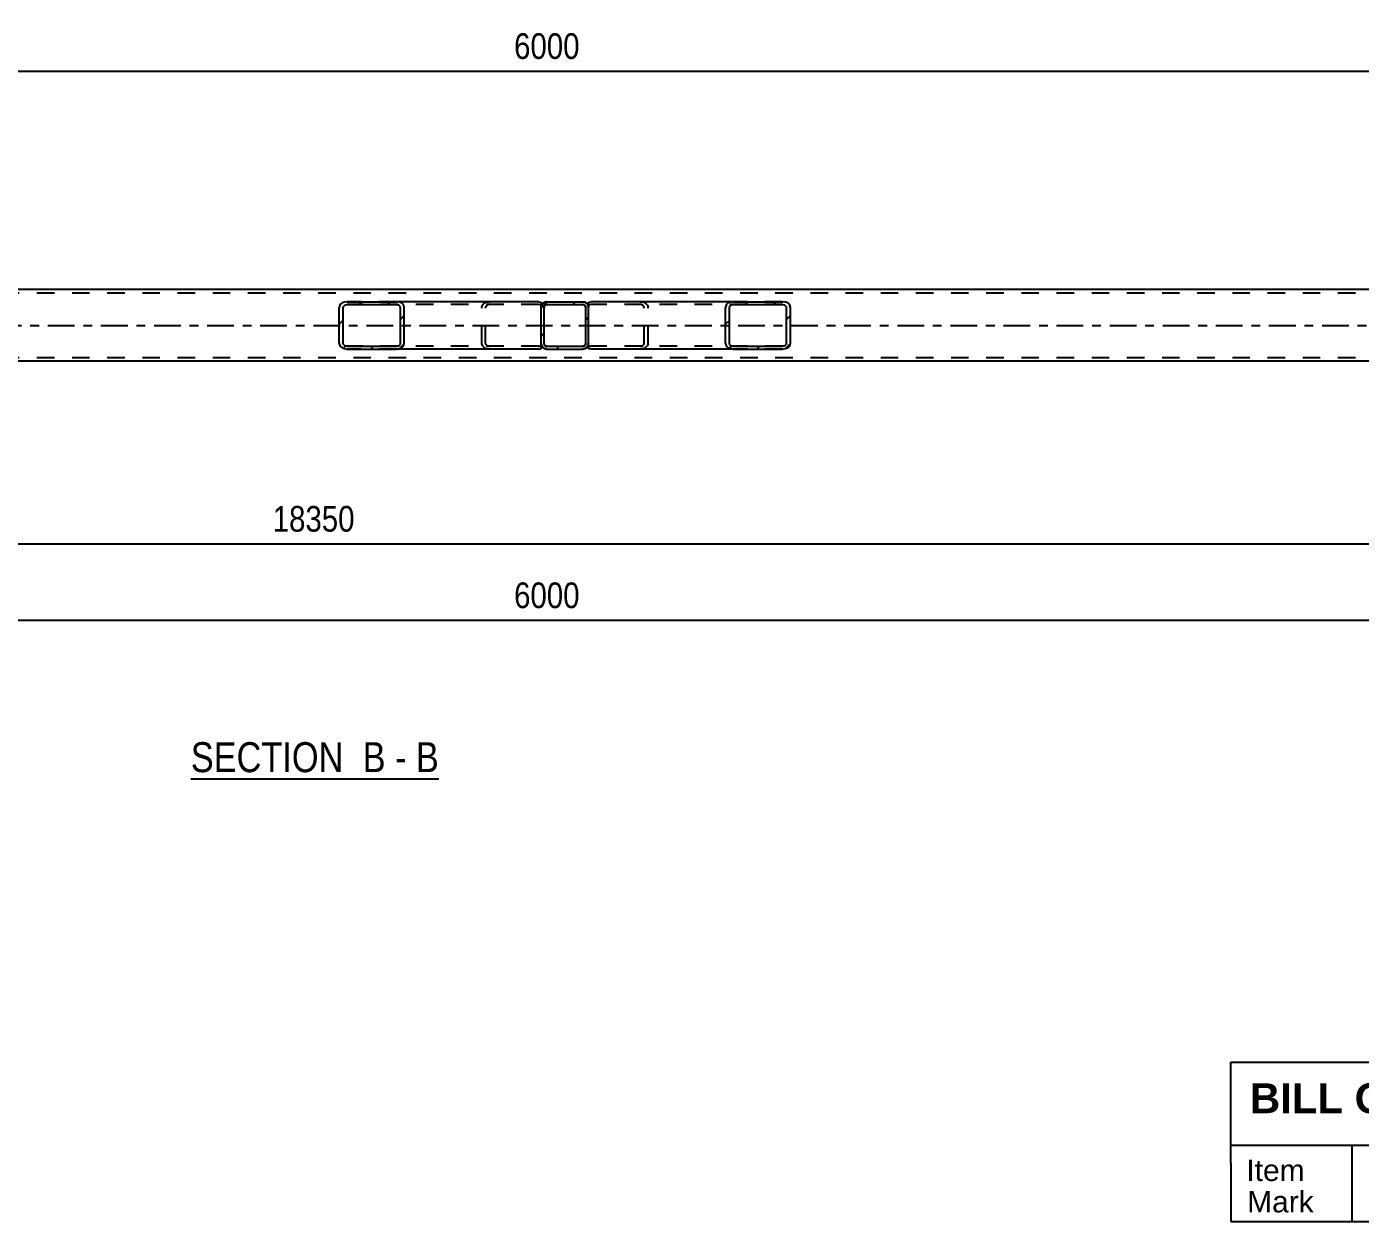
# Model space of a CAD drawing. Header units: millimetres. Extents: x -91 to 750, y -441 to 153.
# Drawn here: x 279 to 427.7, y -321.4 to -188.1 of the extents above; entities that cross this region are included whole.
import ezdxf

# ---------------------------------------------------------------- set-up
doc = ezdxf.new("R2010")
doc.units = ezdxf.units.MM
doc.linetypes.add('DXK_LINE_DOT2', pattern=[3.9198, 1.9599, -1.9599])
doc.linetypes.add('DXK_LINE_DOT3', pattern=[5.9187, 2.979, -0.9799, 0.9799, -0.9799])
doc.styles.add('Arial', font='ARIAL.TTF', dxfattribs={"height": 0.2})
doc.styles.add('Arial Bold', font='ARIALBD.TTF', dxfattribs={"height": 0.2})
doc.styles.add('Arial Narrow', font='ARIALN.TTF', dxfattribs={"height": 0.2})

# ---------------------------------------------------------------- blocks, each defined once
blk = doc.blocks.new('Unknown-761553909-12420')
at = {"color": 7, "linetype": 'Continuous'}
for p, q in [((413.23, -303.61), (585.23, -303.61)), ((413.23, -314.86), (413.23, -303.61)), ((413.23, -312.86), (585.23, -312.86)), ((426.73, -312.86), (426.73, -321.36)), ((413.23, -314.86), (413.23, -319.86)), ((413.23, -319.86), (413.23, -321.36)), ((413.23, -321.36), (585.23, -321.36))]:
    blk.add_line(p, q, dxfattribs=at)
at = {"color": 7}
for s, height, style, p in [('BILL OF MATERIALS', 3.3405, 'Arial Bold', (415.38, -309.3)), ('Mark', 2.388, 'Arial', (415.07, -320.36))]:
    blk.add_text(s, height=height, dxfattribs=dict(at, style=style)).set_placement(p)
at = {"color": 7, "linetype": 'Continuous', "style": 'Arial'}
blk.add_text('Item', height=2.388, dxfattribs=at).set_placement((414.98, -316.86))
blk = doc.blocks.new('Unknown-761553909-13 - 2209')
at = {"color": 6, "linetype": 'Continuous'}
blk.add_line((297.3, -272.01), (324.95, -272.01), dxfattribs=at)
at = {"color": 0, "linetype": 'Continuous'}
for points in [[(315.41, -271.26), (315.41, -267.76), (297.3, -267.76), (297.3, -271.26)], [(319.02, -271.26), (319.02, -267.76), (316.46, -267.76), (316.46, -271.26)], [(321.34, -271.26), (321.34, -267.76), (320.07, -267.76), (320.07, -271.26)], [(324.95, -271.26), (324.95, -267.76), (322.39, -267.76), (322.39, -271.26)]]:
    blk.add_wipeout(points, dxfattribs=at)
at = {"color": 7, "linetype": 'Continuous', "style": 'Arial Narrow'}
for s, p in [('SECTION ', (297.3, -271.26)), ('B', (316.46, -271.26)), ('B', (322.39, -271.26)), ('-', (320.07, -271.26))]:
    blk.add_text(s, height=3.34, dxfattribs=at).set_placement(p)
blk = doc.blocks.new('Part-761553909-2228 - 2209')
at = {"linetype": 'Continuous'}
h = blk.add_hatch(dxfattribs=at)
h.set_pattern_fill('', scale=0.7, style=0, pattern_type=0)
h.set_pattern_definition([(45, (341.2456, -224.0309), (-1.57154, 1.57154), [])])
h.paths.add_polyline_path([(341, -224.08), (341.25, -224.03), (341.45, -223.89), (341.59, -223.68), (341.64, -223.44), (341.64, -219.44), (341.59, -219.19), (341.45, -218.99), (341.25, -218.85), (341, -218.8), (337, -218.8), (336.76, -218.85), (336.55, -218.99), (336.41, -219.19), (336.36, -219.44), (336.36, -223.44), (336.41, -223.68), (336.55, -223.89), (336.76, -224.03), (337, -224.08)])
h.paths.add_polyline_path([(336.88, -223.74), (336.77, -223.67), (336.71, -223.56), (336.68, -223.44), (336.68, -219.44), (336.71, -219.32), (336.77, -219.21), (336.88, -219.14), (337, -219.12), (341, -219.12), (341.12, -219.14), (341.23, -219.21), (341.3, -219.32), (341.32, -219.44), (341.32, -223.44), (341.3, -223.56), (341.23, -223.67), (341.12, -223.74), (341, -223.76), (337, -223.76)])
at = {"color": 7, "linetype": 'DXK_LINE_DOT2'}
for p, q in [((336.36, -219.44), (336.41, -219.19)), ((336.36, -223.44), (336.36, -219.44)), ((336.71, -219.32), (336.68, -219.44)), ((336.68, -223.44), (336.68, -219.44)), ((336.76, -218.85), (337, -218.8)), ((337, -219.12), (336.88, -219.14)), ((337, -218.8), (341, -218.8)), ((337, -219.12), (341, -219.12)), ((341, -218.8), (341.25, -218.85)), ((341.12, -219.14), (341, -219.12)), ((341.32, -219.44), (341.3, -219.32)), ((341.32, -223.44), (341.32, -219.44)), ((341.59, -219.19), (341.64, -219.44)), ((341.64, -223.44), (341.64, -219.44)), ((336.41, -223.68), (336.36, -223.44)), ((336.68, -223.44), (336.71, -223.56)), ((337, -224.08), (336.76, -224.03)), ((336.88, -223.74), (337, -223.76)), ((337, -223.76), (341, -223.76)), ((337, -224.08), (341, -224.08)), ((341, -223.76), (341.12, -223.74)), ((341.25, -224.03), (341, -224.08)), ((341.3, -223.56), (341.32, -223.44)), ((341.64, -223.44), (341.59, -223.68))]:
    blk.add_line(p, q, dxfattribs=at)
at = {"color": 2, "linetype": 'Continuous'}
for p, q in [((336.41, -219.19), (336.36, -219.44)), ((336.36, -223.44), (336.36, -219.44)), ((336.68, -219.44), (336.71, -219.32)), ((336.68, -223.44), (336.68, -219.44)), ((337, -218.8), (336.76, -218.85)), ((336.88, -219.14), (337, -219.12)), ((337, -218.8), (341, -218.8)), ((337, -219.12), (341, -219.12)), ((341.25, -218.85), (341, -218.8)), ((341, -219.12), (341.12, -219.14)), ((341.3, -219.32), (341.32, -219.44)), ((341.32, -223.44), (341.32, -219.44)), ((341.64, -219.44), (341.59, -219.19)), ((341.64, -223.44), (341.64, -219.44)), ((336.36, -223.44), (336.41, -223.68)), ((336.71, -223.56), (336.68, -223.44)), ((336.76, -224.03), (337, -224.08)), ((337, -223.76), (336.88, -223.74)), ((337, -223.76), (341, -223.76)), ((337, -224.08), (341, -224.08)), ((341.12, -223.74), (341, -223.76)), ((341, -224.08), (341.25, -224.03)), ((341.32, -223.44), (341.3, -223.56)), ((341.59, -223.68), (341.64, -223.44))]:
    blk.add_line(p, q, dxfattribs=at)
at = {"color": 7, "linetype": 'DXK_LINE_DOT2'}
for centre, radius, start, end in [((337, -219.44), 0.64, 112.5, 157.5), ((337, -219.44), 0.32, 112.5, 157.5), ((341, -219.44), 0.32, 22.5, 67.5), ((341, -219.44), 0.64, 22.5, 67.5), ((337, -223.44), 0.64, 202.5, 247.5), ((337, -223.44), 0.32, 202.5, 247.5), ((341, -223.44), 0.32, 292.5, 337.5), ((341, -223.44), 0.64, 292.5, 337.5)]:
    blk.add_arc(centre, radius, start, end, dxfattribs=at)
at = {"color": 2, "linetype": 'Continuous'}
for centre, radius, start, end in [((337, -219.44), 0.64, 112.5, 157.5), ((337, -219.44), 0.32, 112.5, 157.5), ((341, -219.44), 0.32, 22.5, 67.5), ((341, -219.44), 0.64, 22.5, 67.5), ((337, -223.44), 0.64, 202.5, 247.5), ((337, -223.44), 0.32, 202.5, 247.5), ((341, -223.44), 0.32, 292.5, 337.5), ((341, -223.44), 0.64, 292.5, 337.5)]:
    blk.add_arc(centre, radius, start, end, dxfattribs=at)
blk = doc.blocks.new('Part-761553909-2232 - 2209')
at = {"linetype": 'Continuous'}
h = blk.add_hatch(dxfattribs=at)
h.set_pattern_fill('', scale=0.7, style=0, pattern_type=0)
h.set_pattern_definition([(45, (320.5542, -224.0309), (-1.57154, 1.57154), [])])
h.paths.add_polyline_path([(320.22, -224.08), (320.55, -224.03), (320.84, -223.89), (321.03, -223.68), (321.1, -223.44), (321.1, -219.44), (321.03, -219.19), (320.84, -218.99), (320.55, -218.85), (320.22, -218.8), (314.73, -218.8), (314.39, -218.85), (314.11, -218.99), (313.92, -219.19), (313.85, -219.44), (313.85, -223.44), (313.92, -223.68), (314.11, -223.89), (314.39, -224.03), (314.73, -224.08)])
h.paths.add_polyline_path([(314.56, -223.74), (314.42, -223.67), (314.32, -223.56), (314.29, -223.44), (314.29, -219.44), (314.32, -219.32), (314.42, -219.21), (314.56, -219.14), (314.73, -219.12), (320.22, -219.12), (320.39, -219.14), (320.53, -219.21), (320.62, -219.32), (320.66, -219.44), (320.66, -223.44), (320.62, -223.56), (320.53, -223.67), (320.39, -223.74), (320.22, -223.76), (314.73, -223.76)])
at = {"color": 2, "linetype": 'Continuous'}
for p, q in [((313.92, -219.19), (313.85, -219.44)), ((313.85, -223.44), (313.85, -219.44)), ((314.29, -219.44), (314.32, -219.32)), ((314.29, -223.44), (314.29, -219.44)), ((314.73, -218.8), (314.39, -218.85)), ((314.56, -219.14), (314.73, -219.12)), ((314.73, -218.8), (320.22, -218.8)), ((314.73, -219.12), (320.22, -219.12)), ((336.1, -218.8), (320.22, -218.8)), ((320.55, -218.85), (320.22, -218.8)), ((320.22, -219.12), (320.39, -219.14)), ((320.62, -219.32), (320.66, -219.44)), ((320.66, -223.44), (320.66, -219.44)), ((321.1, -219.44), (321.03, -219.19)), ((321.1, -223.44), (321.1, -219.44)), ((336.1, -218.8), (336.36, -218.84)), ((336.36, -218.84), (336.36, -218.85)), ((336.36, -218.85), (336.36, -218.99)), ((336.36, -218.99), (336.36, -219.44)), ((313.85, -223.44), (313.92, -223.68)), ((314.32, -223.56), (314.29, -223.44)), ((314.39, -224.03), (314.73, -224.08)), ((314.73, -223.76), (314.56, -223.74)), ((314.73, -223.76), (320.22, -223.76)), ((314.73, -224.08), (320.22, -224.08)), ((320.39, -223.74), (320.22, -223.76)), ((320.22, -224.08), (320.55, -224.03)), ((336.1, -224.08), (320.22, -224.08)), ((320.66, -223.44), (320.62, -223.56)), ((321.03, -223.68), (321.1, -223.44)), ((336.1, -224.08), (336.36, -224.04)), ((336.36, -224.04), (336.36, -223.44))]:
    blk.add_line(p, q, dxfattribs=at)
at = {"color": 7, "linetype": 'DXK_LINE_DOT2'}
for p, q in [((320.22, -218.8), (314.73, -218.8)), ((336.1, -219.12), (314.73, -219.12)), ((329.73, -219.44), (329.8, -219.19)), ((329.73, -223.44), (329.73, -219.44)), ((330.21, -219.32), (330.17, -219.44)), ((330.17, -223.44), (330.17, -219.44)), ((330.28, -218.85), (330.61, -218.8)), ((330.61, -219.12), (330.44, -219.14)), ((336.27, -219.14), (336.1, -219.12)), ((336.36, -219.19), (336.27, -219.14)), ((336.36, -218.84), (336.36, -218.84)), ((336.36, -218.99), (336.36, -219.19)), ((336.36, -223.44), (336.36, -219.19)), ((336.1, -223.76), (314.73, -223.76)), ((320.22, -224.08), (314.73, -224.08)), ((329.8, -223.68), (329.73, -223.44)), ((330.17, -223.44), (330.21, -223.56)), ((330.61, -224.08), (330.28, -224.03)), ((330.44, -223.74), (330.61, -223.76)), ((336.1, -223.76), (336.27, -223.74)), ((336.27, -223.74), (336.36, -223.69))]:
    blk.add_line(p, q, dxfattribs=at)
at = {"color": 2, "linetype": 'Continuous'}
for centre, radius, start, end in [((314.59, -219.62), 0.802, 104.5548, 147.5896), ((314.66, -219.53), 0.401, 104.5548, 147.5896), ((320.29, -219.53), 0.401, 32.4104, 75.4452), ((320.35, -219.62), 0.802, 32.4104, 75.4452), ((314.59, -223.25), 0.802, 212.4104, 255.4452), ((314.66, -223.35), 0.401, 212.4104, 255.4452), ((320.29, -223.35), 0.401, 284.5548, 327.5896), ((320.35, -223.25), 0.802, 284.5548, 327.5896)]:
    blk.add_arc(centre, radius, start, end, dxfattribs=at)
at = {"color": 7, "linetype": 'DXK_LINE_DOT2'}
for centre, radius, start, end in [((330.48, -219.62), 0.802, 104.5548, 147.5896), ((330.55, -219.53), 0.401, 104.5548, 147.5896), ((330.48, -223.25), 0.802, 212.4104, 255.4452), ((330.55, -223.35), 0.401, 212.4104, 255.4452)]:
    blk.add_arc(centre, radius, start, end, dxfattribs=at)
blk = doc.blocks.new('Part-761553909-2332 - 2209')
at = {"linetype": 'Continuous'}
h = blk.add_hatch(dxfattribs=at)
h.set_pattern_fill('', scale=0.7, style=0, pattern_type=0)
h.set_pattern_definition([(45, (363.6107, -224.0309), (-1.57154, 1.57154), [])])
h.paths.add_polyline_path([(363.27, -224.08), (363.61, -224.03), (363.9, -223.89), (364.09, -223.68), (364.15, -223.44), (364.15, -219.44), (364.09, -219.19), (363.9, -218.99), (363.61, -218.85), (363.27, -218.8), (357.78, -218.8), (357.45, -218.85), (357.16, -218.99), (356.97, -219.19), (356.9, -219.44), (356.9, -223.44), (356.97, -223.68), (357.16, -223.89), (357.45, -224.03), (357.78, -224.08)])
h.paths.add_polyline_path([(357.62, -223.74), (357.47, -223.67), (357.38, -223.56), (357.34, -223.44), (357.34, -219.44), (357.38, -219.32), (357.47, -219.21), (357.62, -219.14), (357.78, -219.12), (363.27, -219.12), (363.44, -219.14), (363.59, -219.21), (363.68, -219.32), (363.71, -219.44), (363.71, -223.44), (363.68, -223.56), (363.59, -223.67), (363.44, -223.74), (363.27, -223.76), (357.78, -223.76)])
at = {"color": 2, "linetype": 'Continuous'}
for p, q in [((341.64, -218.84), (341.9, -218.8)), ((341.64, -218.84), (341.64, -219.44)), ((357.78, -218.8), (341.9, -218.8)), ((356.97, -219.19), (356.9, -219.44)), ((356.9, -223.44), (356.9, -219.44)), ((357.34, -219.44), (357.38, -219.32)), ((357.34, -223.44), (357.34, -219.44)), ((357.78, -218.8), (357.45, -218.85)), ((357.62, -219.14), (357.78, -219.12)), ((357.78, -218.8), (363.27, -218.8)), ((357.78, -219.12), (363.27, -219.12)), ((363.61, -218.85), (363.27, -218.8)), ((363.27, -219.12), (363.44, -219.14)), ((363.68, -219.32), (363.71, -219.44)), ((363.71, -223.44), (363.71, -219.44)), ((364.15, -219.44), (364.09, -219.19)), ((364.15, -223.44), (364.15, -219.44)), ((341.64, -224.03), (341.64, -223.44)), ((341.64, -224.04), (341.64, -224.03)), ((341.9, -224.08), (341.64, -224.04)), ((357.78, -224.08), (341.9, -224.08)), ((356.9, -223.44), (356.97, -223.68)), ((357.38, -223.56), (357.34, -223.44)), ((357.45, -224.03), (357.78, -224.08)), ((357.78, -223.76), (357.62, -223.74)), ((357.78, -223.76), (363.27, -223.76)), ((357.78, -224.08), (363.27, -224.08)), ((363.44, -223.74), (363.27, -223.76)), ((363.27, -224.08), (363.61, -224.03)), ((363.71, -223.44), (363.68, -223.56)), ((364.09, -223.68), (364.15, -223.44))]:
    blk.add_line(p, q, dxfattribs=at)
at = {"color": 7, "linetype": 'DXK_LINE_DOT2'}
for p, q in [((341.64, -219.19), (341.64, -218.84)), ((341.73, -219.14), (341.64, -219.19)), ((341.64, -223.89), (341.64, -219.44)), ((341.9, -219.12), (341.73, -219.14)), ((363.27, -219.12), (341.9, -219.12)), ((347.39, -218.8), (347.73, -218.85)), ((347.56, -219.14), (347.39, -219.12)), ((347.83, -219.44), (347.79, -219.32)), ((347.83, -223.44), (347.83, -219.44)), ((348.2, -219.19), (348.27, -219.44)), ((348.27, -223.44), (348.27, -219.44)), ((363.27, -218.8), (357.78, -218.8)), ((341.64, -223.69), (341.73, -223.74)), ((341.73, -223.74), (341.9, -223.76)), ((363.27, -223.76), (341.9, -223.76)), ((347.39, -223.76), (347.56, -223.74)), ((347.73, -224.03), (347.39, -224.08)), ((347.79, -223.56), (347.83, -223.44)), ((348.27, -223.44), (348.2, -223.68)), ((363.27, -224.08), (357.78, -224.08))]:
    blk.add_line(p, q, dxfattribs=at)
for centre, radius, start, end in [((347.46, -219.53), 0.401, 32.4105, 75.4453), ((347.52, -219.62), 0.802, 32.4105, 75.4453), ((347.46, -223.35), 0.401, 284.5547, 327.5895), ((347.52, -223.25), 0.802, 284.5547, 327.5895)]:
    blk.add_arc(centre, radius, start, end, dxfattribs=at)
at = {"color": 2, "linetype": 'Continuous'}
for centre, radius, start, end in [((357.65, -219.62), 0.802, 104.5547, 147.5895), ((357.72, -219.53), 0.401, 104.5547, 147.5895), ((363.34, -219.53), 0.401, 32.4105, 75.4453), ((363.41, -219.62), 0.802, 32.4105, 75.4453), ((357.65, -223.25), 0.802, 212.4105, 255.4453), ((357.72, -223.35), 0.401, 212.4105, 255.4453), ((363.34, -223.35), 0.401, 284.5547, 327.5895), ((363.41, -223.25), 0.802, 284.5547, 327.5895)]:
    blk.add_arc(centre, radius, start, end, dxfattribs=at)
blk = doc.blocks.new('Part-761553909-2440 - 2209')
at = {"color": 7, "linetype": 'DXK_LINE_DOT2'}
for p, q in [((678, -217.84), (-56, -217.84)), ((678, -225.04), (-56, -225.04))]:
    blk.add_line(p, q, dxfattribs=at)
at = {"color": 2, "linetype": 'Continuous'}
for p, q in [((673.2, -217.44), (-51.2, -217.44)), ((673.2, -225.44), (-51.2, -225.44))]:
    blk.add_line(p, q, dxfattribs=at)
at = {"color": 7, "linetype": 'DXK_LINE_DOT3'}
blk.add_line((-56, -221.44), (678, -221.44), dxfattribs=at)
blk = doc.blocks.new('StraightDimension-761553909-2522 - 2209')
at = {"color": 7, "linetype": 'Continuous'}
blk.add_line((217, -254.32), (457, -254.32), dxfattribs=at)
at = {"color": 0}
blk.add_wipeout([(341.26, -253.57), (341.26, -249.37), (332.74, -249.37), (332.74, -253.57)], dxfattribs=at)
at = {"color": 3, "style": 'Arial Narrow'}
blk.add_text('6000', height=2.863, dxfattribs=at).set_placement((333.34, -252.97))
blk = doc.blocks.new('StraightDimension-761553909-2814 - 2209')
at = {"color": 7, "linetype": 'Continuous'}
blk.add_line((217, -193.07), (457, -193.07), dxfattribs=at)
at = {"color": 0}
blk.add_wipeout([(341.26, -192.32), (341.26, -188.12), (332.74, -188.12), (332.74, -192.32)], dxfattribs=at)
at = {"color": 3, "style": 'Arial Narrow'}
blk.add_text('6000', height=2.863, dxfattribs=at).set_placement((333.34, -191.72))
blk = doc.blocks.new('StraightDimension-761553909-7076 - 2209')
at = {"color": 7, "linetype": 'Continuous'}
blk.add_line((-56, -245.79), (678, -245.79), dxfattribs=at)
at = {"color": 0}
blk.add_wipeout([(316.17, -245.04), (316.17, -240.84), (305.83, -240.84), (305.83, -245.04)], dxfattribs=at)
at = {"color": 3, "style": 'Arial Narrow'}
blk.add_text('18350', height=2.863, dxfattribs=at).set_placement((306.43, -244.44))

msp = doc.modelspace()

# ---------------------------------------------------------------- block references
for name in ['StraightDimension-761553909-2814 - 2209', 'Part-761553909-2440 - 2209', 'Part-761553909-2232 - 2209', 'Part-761553909-2228 - 2209', 'Part-761553909-2332 - 2209', 'StraightDimension-761553909-2522 - 2209', 'Unknown-761553909-13 - 2209', 'Unknown-761553909-12420']:
    msp.add_blockref(name, (0, 0))

# ---------------------------------------------------------------- next in the draw order: block references
msp.add_blockref('StraightDimension-761553909-7076 - 2209', (0, 0))

doc.saveas('drawing.dxf')
